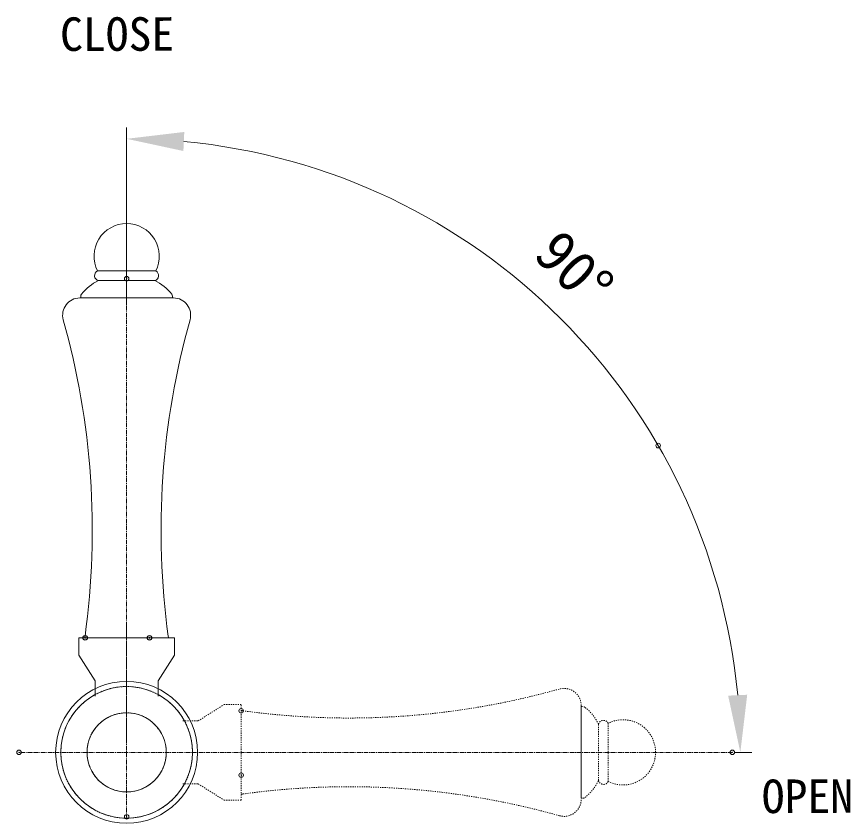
# Model space of a CAD drawing. Units: millimetres, scale not verified. Extents: x -354 to 426, y -525 to 245.
# Drawn here: x 241 to 386.6, y -524.9 to -384 of the extents above; entities that cross this region are included whole.
import ezdxf
from ezdxf.enums import TextEntityAlignment as Align

# ---------------------------------------------------------------- set-up
doc = ezdxf.new("R2010")
doc.units = ezdxf.units.MM
doc.header["$LTSCALE"] = 2
doc.header["$PDMODE"] = 32
doc.header["$PDSIZE"] = 0.8
for name, pattern in [('USER1', [1.125, 0.75, -0.125, 0.125, -0.125]), ('USER2', [4, 2.5, -0.5, 0.5, -0.5]), ('USER3', [0.6, 0.375, -0.075, 0.075, -0.075]), ('USER7', [0.2, 0.1, -0.1])]:
    doc.linetypes.add(name, pattern=pattern)
doc.layers.add('0-0_0', color=7, linetype='Continuous', lineweight=18)
doc.layers.add('0-7_DEFPOINTS', color=7, linetype='Continuous')
doc.layers.add('0-9_4', color=7, linetype='Continuous')
doc.styles.add('ＭＳ ゴシック', font='')
doc.styles.get('ＭＳ ゴシック').set_extended_font_data('MS Gothic')

# ---------------------------------------------------------------- blocks, each defined once
blk = doc.blocks.new('7')
at = {"layer": '0-0_0', "color": 1, "linetype": 'USER2'}
blk.add_line((2209.258, 52.181), (2209.258, 68.277), dxfattribs=at)
at = {"layer": '0-0_0'}
for p, q in [((2201.258, 53.517), (2201.258, 53.85)), ((2201.258, 53.517), (2209.258, 53.517)), ((2209.258, 53.517), (2217.258, 53.517)), ((2217.258, 53.517), (2217.258, 53.85))]:
    blk.add_line(p, q, dxfattribs=at)
for centre, radius, start, end in [((2209.258, 60.817), 5.7, 90, 206.96886), ((2209.258, 60.817), 5.7, 333.03114, 90), ((2204.559, 57.417), 0.9, 115.09961, 256.42676), ((2213.956, 57.417), 0.9, 283.57326, 64.90039), ((2207.705, 49.281), 8, 114.8081, 142.4612), ((2210.811, 49.281), 8, 37.5388, 65.19188), ((2201.758, 53.85), 0.5, 142.4612, 180), ((2216.758, 53.85), 0.5, 0, 37.5388)]:
    blk.add_arc(centre, radius, start, end, dxfattribs=at)
blk = doc.blocks.new('4')
at = {"layer": '0-0_0', "color": 6, "linetype": 'USER1'}
blk.add_line((2220.02, -6.851), (2220.02, 14.107), dxfattribs=at)
at = {"layer": '0-0_0'}
for p, q in [((2228.37, 11.514), (2211.67, 11.514)), ((2211.67, 8.514), (2211.67, 11.514)), ((2228.37, 8.514), (2228.37, 11.514))]:
    blk.add_line(p, q, dxfattribs=at)
for points in [[(2214.52, 1.314), (2214.52, 4.014), (2211.67, 8.514)], [(2225.52, 1.314), (2225.52, 4.014), (2228.37, 8.514)]]:
    blk.add_lwpolyline(points, dxfattribs=at)
at = {"layer": '0-7_DEFPOINTS'}
for p in [(2212.77, 11.514), (2224.008, 11.514)]:
    blk.add_point(p, dxfattribs=at)

msp = doc.modelspace()

# ---------------------------------------------------------------- linework, layer by layer
at = {"layer": '0-0_0', "color": 3}
for p, q in [((260.216, -429.449), (260.216, -403.296)), ((366.333, -512.513), (369.433, -512.513))]:
    msp.add_line(p, q, dxfattribs=at)
at = {"layer": '0-0_0'}
for p, q in [((265.288, -428.385), (255.128, -428.385)), ((255.298, -430.075), (265.117, -430.075)), ((252.016, -433.1), (268.4, -433.1))]:
    msp.add_line(p, q, dxfattribs=at)
at = {"layer": '0-0_0', "color": 1, "linetype": 'USER3'}
for p, q in [((260.216, -429.749), (260.216, -523.782)), ((366.033, -512.513), (241.401, -512.513))]:
    msp.add_line(p, q, dxfattribs=at)
at = {"layer": '0-0_0', "color": 3, "linetype": 'USER7'}
for p, q in [((277.226, -504.163), (280.226, -504.163)), ((280.226, -520.863), (280.226, -504.163)), ((339.627, -504.313), (339.627, -520.698)), ((339.627, -504.513), (339.627, -512.513)), ((339.627, -504.513), (339.96, -504.513)), ((342.652, -517.423), (342.652, -507.604)), ((344.342, -507.433), (344.342, -517.594)), ((339.627, -512.513), (339.627, -520.513)), ((277.226, -520.863), (280.226, -520.863)), ((339.627, -520.513), (339.96, -520.513))]:
    msp.add_line(p, q, dxfattribs=at)
for points in [[(270.026, -507.013), (272.726, -507.013), (277.226, -504.163)], [(270.026, -518.013), (272.726, -518.013), (277.226, -520.863)]]:
    msp.add_lwpolyline(points, dxfattribs=at)
at = {"layer": '0-0_0'}
for centre, radius in [((260.212, -512.513), 12.4), ((260.214, -512.512), 11.5), ((260.214, -512.513), 6.915)]:
    msp.add_circle(centre, radius, dxfattribs=at)
at = {"layer": '0-0_0', "color": 3, "linetype": 'USER7'}
for centre, radius in [((260.216, -512.513), 11.5), ((260.214, -512.513), 6.915)]:
    msp.add_circle(centre, radius, dxfattribs=at)
at = {"layer": '0-0_0', "color": 3}
msp.add_arc((260.216, -512.513), 107.218, 5.34581, 84.65419, dxfattribs=at)
at = {"layer": '0-0_0'}
for centre, radius, start, end in [((252.031, -436.1), 3, 90, 195.71393), ((268.4, -436.1), 3, 344.28607, 90), ((118.49, -473.672), 135.726, 352.14217, 15.71393), ((401.941, -473.672), 135.726, 164.28607, 187.85783), ((255.641, -492.6), 2.725, 172.14217, 177.89693), ((264.791, -492.6), 2.725, 2.10307, 7.85783)]:
    msp.add_arc(centre, radius, start, end, dxfattribs=at)
at = {"layer": '0-0_0', "color": 3, "linetype": 'USER7'}
for centre, radius, start, end in [((299.055, -370.788), 135.726, 262.14217, 285.71393), ((336.627, -504.329), 3, 0, 105.71393), ((280.127, -507.938), 2.725, 82.14217, 87.89693), ((339.96, -505.013), 0.5, 52.4612, 90), ((335.391, -510.96), 8, 24.8081, 52.4612), ((346.927, -512.513), 5.7, 0, 116.96886), ((343.527, -507.815), 0.9, 25.09961, 166.42676), ((346.927, -512.513), 5.7, 243.03114, 0), ((335.391, -514.066), 8, 307.5388, 335.19188), ((343.527, -517.212), 0.9, 193.57326, 334.90039), ((280.127, -517.088), 2.725, 272.10307, 277.85783), ((299.055, -654.239), 135.726, 74.28607, 97.85783), ((336.627, -520.698), 3, 254.28607, 0), ((339.96, -520.013), 0.5, 270, 307.5388)]:
    msp.add_arc(centre, radius, start, end, dxfattribs=at)
at = {"layer": '0-0_0'}
for p in [(260.216, -429.749), (353.069, -458.904), (241.401, -512.513), (366.033, -512.513), (260.216, -523.782)]:
    msp.add_point(p, dxfattribs=at)
at = {"layer": '0-0_0', "color": 3}
for p in [(280.226, -505.263), (280.226, -516.502)]:
    msp.add_point(p, dxfattribs=at)
for points in [[(270.127, -407.427), (270.282, -404.097), (260.216, -405.296)], [(368.632, -502.447), (365.302, -502.602), (367.433, -512.513)]]:
    msp.add_solid(points, dxfattribs=at)

# ---------------------------------------------------------------- block references
at = {"layer": '0-0_0'}
for name, p in [('7', (-1949.05, -486.617)), ('4', (-1959.806, -504.015))]:
    msp.add_blockref(name, p, dxfattribs=at)

# ---------------------------------------------------------------- texts
at = {"layer": '0-0_0', "style": 'ＭＳ ゴシック'}
msp.add_text('90°', height=7.331, rotation=315.21, dxfattribs=at).set_placement((329.473, -427.37), align=Align.BOTTOM_LEFT)
at = {"layer": '0-9_4', "style": 'ＭＳ ゴシック'}
for s, rotation, p in [('CLOSE', 0.11, (248.587, -391.699)), ('OPEN', 0.255, (371.191, -524.896))]:
    msp.add_text(s, height=5.865, rotation=rotation, dxfattribs=at).set_placement(p, align=Align.BOTTOM_LEFT)

doc.saveas('drawing.dxf')
